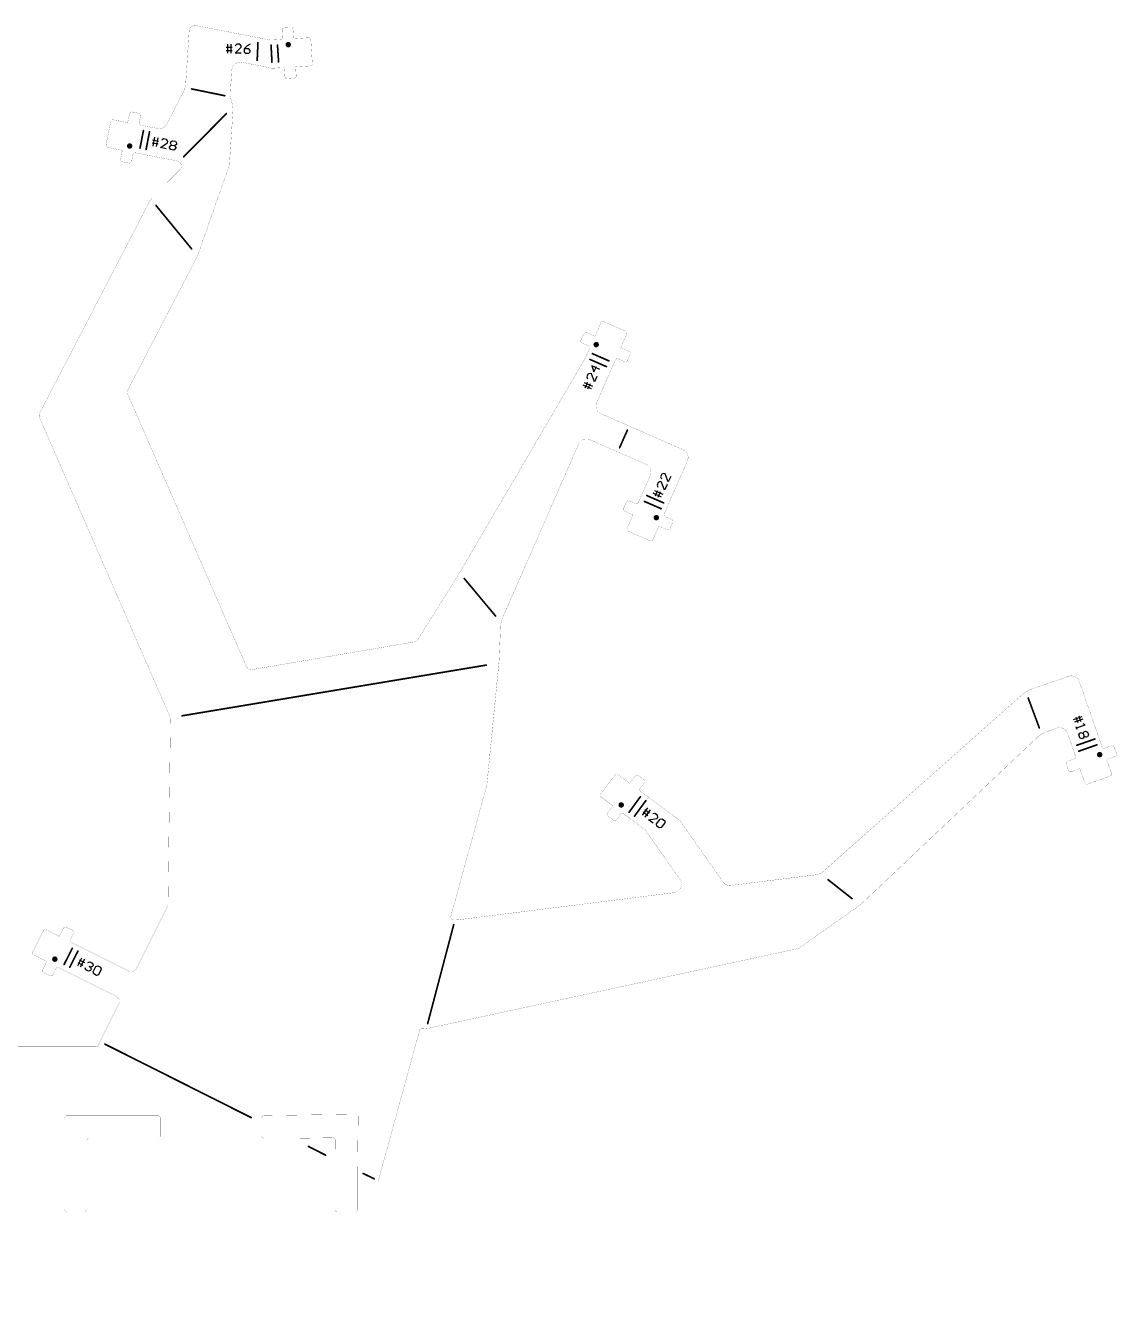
# Model space of a CAD drawing. Extents: x 325 to 617, y 85 to 372.
# Drawn here: x 520.5 to 617.3, y 254.3 to 366.7 of the extents above; entities that cross this region are included whole.
import ezdxf

# ---------------------------------------------------------------- set-up
doc = ezdxf.new("R2010")
doc.units = 0
doc.layers.add('MECHANICAL1', color=6, linetype='CONTINUOUS')
doc.layers.add('TOPOVERLAY', color=2, linetype='CONTINUOUS')

msp = doc.modelspace()

# ---------------------------------------------------------------- linework, layer by layer
at = {"layer": 'MECHANICAL1', "const_width": 0.0127}
for points in [[(535.06, 366.23, -0.451763), (535.65, 366.68)], [(543.3, 366.25, -0.414214), (543.49, 366.47)], [(544.08, 366.5, -0.414214), (544.3, 366.31)], [(543.34, 365.65, -0.414214), (543.15, 365.44)], [(545.64, 365.6, -0.414214), (545.85, 365.41)], [(538.84, 362.74, -0.451763), (539.73, 363.43)], [(545.98, 363.31, -0.414214), (545.8, 363.1)], [(543.3, 362.95, -0.414214), (543.51, 362.76)], [(543.76, 361.97, -0.414214), (543.55, 362.16)], [(544.55, 362.22, -0.414214), (544.36, 362.01)], [(529.76, 358.86, -0.414214), (529.99, 359.02)], [(530.58, 358.9, -0.414214), (530.74, 358.67)], [(528.1, 358.16, -0.414214), (528.33, 358.32)], [(530.78, 357.84, -0.414214), (530.63, 358.08)], [(533.08, 357.95, -0.33332), (532.27, 357.55)], [(527.85, 355.87, -0.414214), (527.69, 356.1)], [(530.07, 355.23, -0.414214), (530.31, 355.39)], [(529.13, 354.6, -0.414214), (528.98, 354.83)], [(529.96, 354.64, -0.414214), (529.72, 354.48)], [(534.25, 354.54, -0.383566), (534.22, 353.87)], [(538.63, 354.37, -0.068302), (538.6, 354.23)], [(571.57, 340.31, -0.414214), (571.83, 340.41)], [(573.76, 339.57, -0.414214), (573.86, 339.31)], [(569.91, 338.52, -0.414214), (569.81, 338.78)], [(570.05, 339.33, -0.414214), (570.31, 339.44)], [(570.46, 338.28, -0.414214), (570.57, 338.02)], [(574.07, 337.79, -0.414214), (574.17, 337.53)], [(572.86, 337.01, -0.414214), (573.12, 337.12)], [(573.93, 336.98, -0.414214), (573.67, 336.88)], [(529.62, 333.95, -0.226343), (529.63, 334.38)], [(571.59, 332.25, -0.414214), (571.2, 333.23)], [(521.79, 331.89, -0.226343), (521.81, 332.32)], [(569.6, 329.57, -0.414214), (570.59, 329.95)], [(578.86, 329.06, -0.414214), (579.25, 328.07)], [(575.57, 327.77, -0.414214), (575.96, 326.79)], [(573.69, 323.6, -0.414214), (573.59, 323.87)], [(573.83, 324.41, -0.414214), (574.09, 324.52)], [(574.9, 324.38, -0.414214), (574.64, 324.28)], [(577.3, 323.11, -0.414214), (577.19, 323.38)], [(577.85, 322.87, -0.414214), (577.95, 322.61)], [(574, 321.83, -0.414214), (573.9, 322.09)], [(577.71, 322.06, -0.414214), (577.45, 321.96)], [(576.19, 321.09, -0.414214), (575.93, 320.98)], [(555.35, 312.23, -0.214103), (555.01, 312.01)], [(540.68, 309.56, -0.344834), (540.13, 309.85)], [(613.05, 308.96, -0.414214), (614, 308.5)], [(612.01, 304.36, -0.414214), (612.96, 303.9)], [(616.28, 302.6, -0.414214), (616.02, 302.72)], [(616.85, 302.8, -0.414214), (617.1, 302.67)], [(612.85, 301.19, -0.414214), (612.98, 301.44)], [(613.67, 301.89, -0.414214), (613.54, 301.64)], [(617.3, 302.11, -0.414214), (617.18, 301.85)], [(572.82, 300.22, -0.414214), (573.1, 300.26)], [(574.62, 300.12, -0.414214), (574.9, 300.16)], [(613.31, 300.5, -0.414214), (613.05, 300.62)], [(616.85, 300.36, -0.414214), (616.73, 300.11)], [(575.1, 298.76, -0.414214), (575.06, 299.04)], [(575.38, 299.8, -0.414214), (575.42, 299.52)], [(614.75, 299.41, -0.414214), (614.49, 299.53)], [(571.6, 298.26, -0.414214), (571.56, 298.54)], [(572.2, 296.56, -0.414214), (572.16, 296.84)], [(573.32, 296.72, -0.414214), (573.6, 296.76)], [(572.96, 296.24, -0.414214), (572.68, 296.2)], [(578.58, 296.16, -0.079061), (578.62, 296.11)], [(575.47, 295.36, -0.079061), (575.52, 295.32)], [(578.58, 290.95, -0.565113), (578.06, 289.77)], [(583.11, 290.41, -0.277863), (582.41, 290.72)], [(533.18, 288.75, -0.113065), (533.13, 288.53)], [(523.91, 286.61, -0.414214), (524.17, 286.7)], [(558.4, 287.41, -0.414214), (558.26, 287.65)], [(522.12, 286.38, -0.414214), (522.38, 286.47)], [(524.62, 285.35, -0.414214), (524.53, 285.62)], [(524.71, 286.43, -0.414214), (524.8, 286.16)], [(521.27, 284.24, -0.414214), (521.18, 284.51)], [(522.16, 282.67, -0.414214), (522.07, 282.94)], [(522.97, 282.49, -0.414214), (522.7, 282.4)], [(523.23, 283.03, -0.414214), (523.5, 283.12)], [(530.38, 283.03, -0.414214), (529.71, 282.81)], [(528.59, 280.57, -0.414214), (528.82, 279.9)], [(555.49, 277.54, -0.341522), (555.69, 277.69)], [(526.96, 276.2, -0.284079), (526.79, 276.09)], [(523.99, 269.78, -0.414214), (524.19, 269.98)], [(532.29, 269.98, -0.414214), (532.49, 269.78)], [(541.49, 269.8, -0.406366), (541.69, 270)], [(549.85, 270.11, -0.422105), (550.05, 269.9)], [(525.99, 267.78, -0.414214), (526.19, 267.98)], [(532.49, 268.18, -0.414214), (532.29, 267.98)], [(541.69, 267.98, -0.414214), (541.49, 268.18)], [(547.81, 268.03, -0.422105), (548.01, 267.82)], [(524.19, 261.48, -0.414214), (523.99, 261.68)], [(525.99, 261.68, -0.414214), (525.79, 261.48)], [(548.19, 261.48, -0.414214), (547.99, 261.68)], [(549.99, 261.68, -0.414214), (549.79, 261.48)]]:
    msp.add_lwpolyline(points, format="xyb", dxfattribs=at)
for points in [[(535.65, 366.68), (541.12, 365.62)], [(543.49, 366.47), (544.08, 366.5)], [(534.74, 361.35), (535.06, 366.23)], [(541.12, 365.62), (541.33, 365.58)], [(541.33, 365.58), (542.17, 365.41)], [(542.17, 365.41), (542.41, 365.4)], [(542.41, 365.4), (543.15, 365.44)], [(543.3, 366.25), (543.34, 365.65)], [(544.3, 366.31), (544.35, 365.52)], [(544.35, 365.52), (545.64, 365.6)], [(545.85, 365.41), (545.98, 363.31)], [(539.73, 363.43), (540.96, 363.19)], [(540.96, 363.19), (541.17, 363.15)], [(541.17, 363.15), (542.32, 362.91)], [(544.5, 363.02), (545.8, 363.1)], [(538.7, 360.58), (538.84, 362.74)], [(542.32, 362.91), (542.56, 362.9)], [(542.56, 362.9), (543.3, 362.95)], [(543.51, 362.76), (543.55, 362.16)], [(543.76, 361.97), (544.36, 362.01)], [(544.5, 363.02), (544.55, 362.22)], [(533.08, 357.95), (534.63, 360.95)], [(534.63, 360.95), (534.74, 361.35)], [(538.7, 360.58), (538.76, 360.15)], [(538.76, 360.15), (538.91, 359.65)], [(529.61, 358.07), (529.76, 358.86)], [(529.99, 359.02), (530.58, 358.9)], [(530.63, 358.08), (530.74, 358.67)], [(538.63, 354.37), (538.95, 359.26)], [(538.91, 359.65), (538.95, 359.26)], [(527.69, 356.1), (528.1, 358.16)], [(528.33, 358.32), (529.61, 358.07)], [(530.78, 357.84), (532.27, 357.55)], [(527.85, 355.87), (529.13, 355.62)], [(528.98, 354.83), (529.13, 355.62)], [(529.96, 354.64), (530.07, 355.23)], [(530.31, 355.39), (533.97, 354.68)], [(529.13, 354.6), (529.72, 354.48)], [(533.97, 354.68), (534.25, 354.54)], [(535.87, 346.46), (538.6, 354.23)], [(531.78, 351.42), (534.22, 353.87)], [(521.81, 332.32), (531.57, 351.13)], [(531.57, 351.13), (531.78, 351.42)], [(535.73, 346.11), (535.87, 346.46)], [(529.63, 334.38), (535.73, 346.11)], [(571.05, 339.12), (571.57, 340.31)], [(571.83, 340.41), (573.76, 339.57)], [(569.81, 338.78), (570.05, 339.33)], [(569.91, 338.52), (570.46, 338.28)], [(570.31, 339.44), (571.05, 339.12)], [(573.34, 338.11), (573.86, 339.31)], [(570.16, 337.13), (570.27, 337.34)], [(570.27, 337.34), (570.57, 338.02)], [(573.34, 338.11), (574.07, 337.79)], [(573.93, 336.98), (574.17, 337.53)], [(559.15, 318.33), (570.16, 337.13)], [(571.2, 333.23), (572.86, 337.01)], [(573.12, 337.12), (573.67, 336.88)], [(529.62, 333.95), (540.13, 309.85)], [(521.79, 331.89), (533.33, 305.44)], [(571.59, 332.25), (578.86, 329.06)], [(562.77, 313.95), (569.6, 329.57)], [(570.59, 329.95), (575.57, 327.77)], [(577.19, 323.38), (579.25, 328.07)], [(574.9, 324.38), (575.96, 326.79)], [(573.59, 323.87), (573.83, 324.41)], [(574.09, 324.52), (574.64, 324.28)], [(573.69, 323.6), (574.42, 323.28)], [(573.9, 322.09), (574.42, 323.28)], [(577.3, 323.11), (577.85, 322.87)], [(577.71, 322.06), (577.95, 322.61)], [(574, 321.83), (575.93, 320.98)], [(576.19, 321.09), (576.71, 322.28)], [(576.71, 322.28), (577.45, 321.96)], [(558.96, 318.02), (559.15, 318.33)], [(555.35, 312.23), (558.96, 318.02)], [(562.68, 313.52), (562.77, 313.95)], [(562.55, 310.42), (562.65, 312.78)], [(562.65, 312.78), (562.68, 313.52)], [(540.68, 309.56), (555.01, 312.01)], [(562.52, 310.08), (562.55, 310.42)], [(561.46, 299.31), (562.52, 310.08)], [(609.55, 307.74), (613.05, 308.96)], [(614, 308.5), (616.02, 302.72)], [(591.15, 291.52), (609.05, 307.43)], [(609.05, 307.43), (609.55, 307.74)], [(533.18, 288.75), (533.4, 305.11)], [(533.33, 305.44), (533.4, 305.11)], [(594.74, 288.83), (610.38, 303.64)], [(610.38, 303.64), (610.87, 303.97)], [(610.87, 303.97), (612.01, 304.36)], [(612.96, 303.9), (613.67, 301.89)], [(616.28, 302.6), (616.85, 302.8)], [(617.1, 302.67), (617.3, 302.11)], [(612.98, 301.44), (613.54, 301.64)], [(616.42, 301.59), (617.18, 301.85)], [(616.42, 301.59), (616.85, 300.36)], [(571.56, 298.54), (572.82, 300.22)], [(573.1, 300.26), (574.14, 299.48)], [(574.9, 300.16), (575.38, 299.8)], [(612.85, 301.19), (613.05, 300.62)], [(613.31, 300.5), (614.06, 300.76)], [(614.06, 300.76), (614.49, 299.53)], [(558.26, 287.65), (561.46, 299.31)], [(574.14, 299.48), (574.62, 300.12)], [(575.06, 299.04), (575.42, 299.52)], [(614.75, 299.41), (616.73, 300.11)], [(571.6, 298.26), (572.64, 297.48)], [(575.1, 298.76), (578.58, 296.16)], [(572.16, 296.84), (572.64, 297.48)], [(573.6, 296.76), (575.47, 295.36)], [(572.2, 296.56), (572.68, 296.2)], [(572.96, 296.24), (573.32, 296.72)], [(578.62, 296.11), (582.41, 290.72)], [(575.52, 295.32), (578.58, 290.95)], [(583.11, 290.41), (590.77, 291.37)], [(590.77, 291.37), (591.15, 291.52)], [(558.91, 287.36), (578.06, 289.77)], [(530.38, 283.03), (533.13, 288.53)], [(589.11, 284.82), (594.47, 288.61)], [(594.47, 288.61), (594.74, 288.83)], [(524.17, 286.7), (524.71, 286.43)], [(558.4, 287.41), (558.48, 287.38)], [(558.48, 287.38), (558.91, 287.36)], [(521.18, 284.51), (522.12, 286.38)], [(522.38, 286.47), (523.55, 285.89)], [(523.55, 285.89), (523.91, 286.61)], [(524.53, 285.62), (524.8, 286.16)], [(524.62, 285.35), (529.71, 282.81)], [(556.27, 277.74), (589.11, 284.82)], [(521.27, 284.24), (522.43, 283.66)], [(522.07, 282.94), (522.43, 283.66)], [(522.16, 282.67), (522.7, 282.4)], [(522.97, 282.49), (523.23, 283.03)], [(523.5, 283.12), (528.59, 280.57)], [(526.96, 276.2), (528.82, 279.9)], [(555.69, 277.69), (555.82, 277.69)], [(555.82, 277.69), (556.27, 277.74)], [(551.85, 264.27), (555.49, 277.54)], [(518.91, 276.09), (526.79, 276.09)], [(523.99, 261.68), (523.99, 269.78)], [(524.19, 269.98), (532.29, 269.98)], [(532.49, 268.18), (532.49, 269.78)], [(541.49, 269.45), (541.49, 269.8)], [(541.69, 270), (549.85, 270.11)], [(549.99, 265.2), (550.05, 269.9)], [(541.49, 269.27), (541.49, 269.45)], [(541.49, 268.18), (541.49, 269.27)], [(525.99, 261.68), (525.99, 267.78)], [(526.19, 267.98), (532.29, 267.98)], [(541.69, 267.98), (544.08, 267.98)], [(544.08, 267.98), (544.42, 267.98)], [(544.42, 267.98), (547.81, 268.03)], [(547.99, 266.2), (548.01, 267.82)], [(547.99, 266.02), (547.99, 266.2)], [(547.99, 261.68), (547.99, 266.02)], [(549.99, 265.02), (549.99, 265.2)], [(549.99, 261.68), (549.99, 265.02)], [(551.83, 264.1), (551.85, 264.27)], [(551.83, 253.35), (551.83, 264.1)], [(524.19, 261.48), (525.79, 261.48)], [(548.19, 261.48), (549.79, 261.48)]]:
    msp.add_lwpolyline(points, dxfattribs=at)
at = {"layer": 'MECHANICAL1', "const_width": 0.00635}
for points in [[(535.65, 366.68, 1), (535.66, 366.68, 1)], [(535.65, 366.68, 1), (535.66, 366.68, 1)], [(543.48, 366.47, 1), (543.49, 366.47, 1)], [(543.48, 366.47, 1), (543.49, 366.47, 1)], [(544.08, 366.5, 1), (544.09, 366.5, 1)], [(544.08, 366.5, 1), (544.09, 366.5, 1)], [(535.06, 366.23, 1), (535.06, 366.23, 1)], [(535.06, 366.23, 1), (535.06, 366.23, 1)], [(541.12, 365.62, 1), (541.12, 365.62, 1)], [(541.12, 365.62, 1), (541.12, 365.62, 1)], [(541.33, 365.58, 1), (541.33, 365.58, 1)], [(541.33, 365.58, 1), (541.33, 365.58, 1)], [(542.17, 365.41, 1), (542.17, 365.41, 1)], [(542.17, 365.41, 1), (542.17, 365.41, 1)], [(542.41, 365.4, 1), (542.41, 365.4, 1)], [(542.41, 365.4, 1), (542.41, 365.4, 1)], [(543.14, 365.44, 1), (543.15, 365.44, 1)], [(543.14, 365.44, 1), (543.15, 365.44, 1)], [(543.3, 366.25, 1), (543.3, 366.25, 1)], [(543.3, 366.25, 1), (543.3, 366.25, 1)], [(543.33, 365.65, 1), (543.34, 365.65, 1)], [(543.33, 365.65, 1), (543.34, 365.65, 1)], [(544.29, 366.31, 1), (544.3, 366.31, 1)], [(544.29, 366.31, 1), (544.3, 366.31, 1)], [(544.34, 365.52, 1), (544.35, 365.52, 1)], [(544.34, 365.52, 1), (544.35, 365.52, 1)], [(545.64, 365.6, 1), (545.65, 365.6, 1)], [(545.64, 365.6, 1), (545.65, 365.6, 1)], [(545.85, 365.41, 1), (545.86, 365.41, 1)], [(545.85, 365.41, 1), (545.86, 365.41, 1)], [(539.73, 363.43, 1), (539.74, 363.43, 1)], [(539.73, 363.43, 1), (539.74, 363.43, 1)], [(540.96, 363.19, 1), (540.96, 363.19, 1)], [(540.96, 363.19, 1), (540.96, 363.19, 1)], [(541.17, 363.15, 1), (541.17, 363.15, 1)], [(541.17, 363.15, 1), (541.17, 363.15, 1)], [(545.79, 363.1, 1), (545.8, 363.1, 1)], [(545.79, 363.1, 1), (545.8, 363.1, 1)], [(545.98, 363.31, 1), (545.99, 363.31, 1)], [(545.98, 363.31, 1), (545.99, 363.31, 1)], [(538.84, 362.74, 1), (538.84, 362.74, 1)], [(538.84, 362.74, 1), (538.84, 362.74, 1)], [(542.32, 362.91, 1), (542.33, 362.91, 1)], [(542.32, 362.91, 1), (542.33, 362.91, 1)], [(542.56, 362.9, 1), (542.57, 362.9, 1)], [(542.56, 362.9, 1), (542.57, 362.9, 1)], [(543.3, 362.95, 1), (543.3, 362.95, 1)], [(543.3, 362.95, 1), (543.3, 362.95, 1)], [(543.51, 362.76, 1), (543.52, 362.76, 1)], [(543.51, 362.76, 1), (543.52, 362.76, 1)], [(543.55, 362.16, 1), (543.55, 362.16, 1)], [(543.55, 362.16, 1), (543.55, 362.16, 1)], [(543.76, 361.97, 1), (543.76, 361.97, 1)], [(543.76, 361.97, 1), (543.76, 361.97, 1)], [(544.36, 362.01, 1), (544.36, 362.01, 1)], [(544.36, 362.01, 1), (544.36, 362.01, 1)], [(544.49, 363.02, 1), (544.5, 363.02, 1)], [(544.49, 363.02, 1), (544.5, 363.02, 1)], [(544.54, 362.22, 1), (544.55, 362.22, 1)], [(544.54, 362.22, 1), (544.55, 362.22, 1)], [(534.62, 360.95, 1), (534.63, 360.95, 1)], [(534.62, 360.95, 1), (534.63, 360.95, 1)], [(534.74, 361.35, 1), (534.74, 361.35, 1)], [(534.74, 361.35, 1), (534.74, 361.35, 1)], [(538.7, 360.58, 1), (538.7, 360.58, 1)], [(538.7, 360.58, 1), (538.7, 360.58, 1)], [(538.76, 360.15, 1), (538.76, 360.15, 1)], [(538.76, 360.15, 1), (538.76, 360.15, 1)], [(529.76, 358.86, 1), (529.76, 358.86, 1)], [(529.76, 358.86, 1), (529.76, 358.86, 1)], [(529.99, 359.02, 1), (530, 359.02, 1)], [(529.99, 359.02, 1), (530, 359.02, 1)], [(530.58, 358.9, 1), (530.59, 358.9, 1)], [(530.58, 358.9, 1), (530.59, 358.9, 1)], [(530.74, 358.67, 1), (530.74, 358.67, 1)], [(530.74, 358.67, 1), (530.74, 358.67, 1)], [(538.91, 359.65, 1), (538.92, 359.65, 1)], [(538.91, 359.65, 1), (538.92, 359.65, 1)], [(538.94, 359.26, 1), (538.95, 359.26, 1)], [(538.94, 359.26, 1), (538.95, 359.26, 1)], [(528.09, 358.16, 1), (528.1, 358.16, 1)], [(528.09, 358.16, 1), (528.1, 358.16, 1)], [(528.33, 358.32, 1), (528.33, 358.32, 1)], [(528.33, 358.32, 1), (528.33, 358.32, 1)], [(529.6, 358.07, 1), (529.61, 358.07, 1)], [(529.6, 358.07, 1), (529.61, 358.07, 1)], [(530.62, 358.08, 1), (530.63, 358.08, 1)], [(530.62, 358.08, 1), (530.63, 358.08, 1)], [(530.78, 357.84, 1), (530.79, 357.84, 1)], [(530.78, 357.84, 1), (530.79, 357.84, 1)], [(532.27, 357.55, 1), (532.27, 357.55, 1)], [(532.27, 357.55, 1), (532.27, 357.55, 1)], [(533.08, 357.95, 1), (533.08, 357.95, 1)], [(533.08, 357.95, 1), (533.08, 357.95, 1)], [(527.69, 356.1, 1), (527.7, 356.1, 1)], [(527.69, 356.1, 1), (527.7, 356.1, 1)], [(527.85, 355.87, 1), (527.86, 355.87, 1)], [(527.85, 355.87, 1), (527.86, 355.87, 1)], [(529.13, 355.62, 1), (529.13, 355.62, 1)], [(529.13, 355.62, 1), (529.13, 355.62, 1)], [(530.07, 355.23, 1), (530.08, 355.23, 1)], [(530.07, 355.23, 1), (530.08, 355.23, 1)], [(530.3, 355.39, 1), (530.31, 355.39, 1)], [(530.3, 355.39, 1), (530.31, 355.39, 1)], [(528.97, 354.83, 1), (528.98, 354.83, 1)], [(528.97, 354.83, 1), (528.98, 354.83, 1)], [(529.13, 354.6, 1), (529.14, 354.6, 1)], [(529.13, 354.6, 1), (529.14, 354.6, 1)], [(529.72, 354.48, 1), (529.73, 354.48, 1)], [(529.72, 354.48, 1), (529.73, 354.48, 1)], [(529.95, 354.64, 1), (529.96, 354.64, 1)], [(529.95, 354.64, 1), (529.96, 354.64, 1)], [(533.97, 354.68, 1), (533.97, 354.68, 1)], [(533.97, 354.68, 1), (533.97, 354.68, 1)], [(534.25, 354.54, 1), (534.25, 354.54, 1)], [(534.25, 354.54, 1), (534.25, 354.54, 1)], [(538.6, 354.23, 1), (538.6, 354.23, 1)], [(538.6, 354.23, 1), (538.6, 354.23, 1)], [(538.62, 354.37, 1), (538.63, 354.37, 1)], [(538.62, 354.37, 1), (538.63, 354.37, 1)], [(534.21, 353.87, 1), (534.22, 353.87, 1)], [(534.21, 353.87, 1), (534.22, 353.87, 1)], [(531.57, 351.13, 1), (531.58, 351.13, 1)], [(531.57, 351.13, 1), (531.58, 351.13, 1)], [(531.77, 351.42, 1), (531.78, 351.42, 1)], [(531.77, 351.42, 1), (531.78, 351.42, 1)], [(535.87, 346.46, 1), (535.88, 346.46, 1)], [(535.87, 346.46, 1), (535.88, 346.46, 1)], [(535.72, 346.11, 1), (535.73, 346.11, 1)], [(535.72, 346.11, 1), (535.73, 346.11, 1)], [(571.57, 340.31, 1), (571.57, 340.31, 1)], [(571.57, 340.31, 1), (571.57, 340.31, 1)], [(571.83, 340.41, 1), (571.84, 340.41, 1)], [(571.83, 340.41, 1), (571.84, 340.41, 1)], [(573.75, 339.57, 1), (573.76, 339.57, 1)], [(573.75, 339.57, 1), (573.76, 339.57, 1)], [(569.81, 338.78, 1), (569.81, 338.78, 1)], [(569.81, 338.78, 1), (569.81, 338.78, 1)], [(569.91, 338.52, 1), (569.92, 338.52, 1)], [(569.91, 338.52, 1), (569.92, 338.52, 1)], [(570.05, 339.33, 1), (570.05, 339.33, 1)], [(570.05, 339.33, 1), (570.05, 339.33, 1)], [(570.31, 339.44, 1), (570.32, 339.44, 1)], [(570.31, 339.44, 1), (570.32, 339.44, 1)], [(571.04, 339.12, 1), (571.05, 339.12, 1)], [(571.04, 339.12, 1), (571.05, 339.12, 1)], [(573.86, 339.31, 1), (573.86, 339.31, 1)], [(573.86, 339.31, 1), (573.86, 339.31, 1)], [(570.27, 337.34, 1), (570.27, 337.34, 1)], [(570.27, 337.34, 1), (570.27, 337.34, 1)], [(570.46, 338.28, 1), (570.47, 338.28, 1)], [(570.46, 338.28, 1), (570.47, 338.28, 1)], [(570.56, 338.02, 1), (570.57, 338.02, 1)], [(570.56, 338.02, 1), (570.57, 338.02, 1)], [(573.33, 338.11, 1), (573.34, 338.11, 1)], [(573.33, 338.11, 1), (573.34, 338.11, 1)], [(574.07, 337.79, 1), (574.07, 337.79, 1)], [(574.07, 337.79, 1), (574.07, 337.79, 1)], [(574.17, 337.53, 1), (574.18, 337.53, 1)], [(574.17, 337.53, 1), (574.18, 337.53, 1)], [(570.16, 337.13, 1), (570.17, 337.13, 1)], [(570.16, 337.13, 1), (570.17, 337.13, 1)], [(572.85, 337.01, 1), (572.86, 337.01, 1)], [(572.85, 337.01, 1), (572.86, 337.01, 1)], [(573.12, 337.12, 1), (573.12, 337.12, 1)], [(573.12, 337.12, 1), (573.12, 337.12, 1)], [(573.67, 336.88, 1), (573.67, 336.88, 1)], [(573.67, 336.88, 1), (573.67, 336.88, 1)], [(573.93, 336.98, 1), (573.94, 336.98, 1)], [(573.93, 336.98, 1), (573.94, 336.98, 1)], [(529.62, 333.95, 1), (529.62, 333.95, 1)], [(529.62, 333.95, 1), (529.62, 333.95, 1)], [(529.63, 334.38, 1), (529.64, 334.38, 1)], [(529.63, 334.38, 1), (529.64, 334.38, 1)], [(571.2, 333.23, 1), (571.21, 333.23, 1)], [(571.2, 333.23, 1), (571.21, 333.23, 1)], [(521.79, 331.89, 1), (521.79, 331.89, 1)], [(521.79, 331.89, 1), (521.79, 331.89, 1)], [(521.8, 332.32, 1), (521.81, 332.32, 1)], [(521.8, 332.32, 1), (521.81, 332.32, 1)], [(571.59, 332.25, 1), (571.59, 332.25, 1)], [(571.59, 332.25, 1), (571.59, 332.25, 1)], [(569.6, 329.57, 1), (569.6, 329.57, 1)], [(569.6, 329.57, 1), (569.6, 329.57, 1)], [(570.58, 329.95, 1), (570.59, 329.95, 1)], [(570.58, 329.95, 1), (570.59, 329.95, 1)], [(578.86, 329.06, 1), (578.87, 329.06, 1)], [(578.86, 329.06, 1), (578.87, 329.06, 1)], [(575.57, 327.77, 1), (575.57, 327.77, 1)], [(575.57, 327.77, 1), (575.57, 327.77, 1)], [(579.25, 328.07, 1), (579.25, 328.07, 1)], [(579.25, 328.07, 1), (579.25, 328.07, 1)], [(575.95, 326.79, 1), (575.96, 326.79, 1)], [(575.95, 326.79, 1), (575.96, 326.79, 1)], [(573.58, 323.87, 1), (573.59, 323.87, 1)], [(573.58, 323.87, 1), (573.59, 323.87, 1)], [(573.82, 324.41, 1), (573.83, 324.41, 1)], [(573.82, 324.41, 1), (573.83, 324.41, 1)], [(574.09, 324.52, 1), (574.09, 324.52, 1)], [(574.09, 324.52, 1), (574.09, 324.52, 1)], [(574.64, 324.28, 1), (574.64, 324.28, 1)], [(574.64, 324.28, 1), (574.64, 324.28, 1)], [(574.9, 324.38, 1), (574.91, 324.38, 1)], [(574.9, 324.38, 1), (574.91, 324.38, 1)], [(573.69, 323.6, 1), (573.69, 323.6, 1)], [(573.69, 323.6, 1), (573.69, 323.6, 1)], [(574.42, 323.28, 1), (574.43, 323.28, 1)], [(574.42, 323.28, 1), (574.43, 323.28, 1)], [(577.19, 323.38, 1), (577.2, 323.38, 1)], [(577.19, 323.38, 1), (577.2, 323.38, 1)], [(577.29, 323.11, 1), (577.3, 323.11, 1)], [(577.29, 323.11, 1), (577.3, 323.11, 1)], [(577.84, 322.87, 1), (577.85, 322.87, 1)], [(577.84, 322.87, 1), (577.85, 322.87, 1)], [(577.95, 322.61, 1), (577.95, 322.61, 1)], [(577.95, 322.61, 1), (577.95, 322.61, 1)], [(573.9, 322.09, 1), (573.9, 322.09, 1)], [(573.9, 322.09, 1), (573.9, 322.09, 1)], [(574, 321.83, 1), (574.01, 321.83, 1)], [(574, 321.83, 1), (574.01, 321.83, 1)], [(576.71, 322.28, 1), (576.72, 322.28, 1)], [(576.71, 322.28, 1), (576.72, 322.28, 1)], [(577.44, 321.96, 1), (577.45, 321.96, 1)], [(577.44, 321.96, 1), (577.45, 321.96, 1)], [(577.71, 322.06, 1), (577.71, 322.06, 1)], [(577.71, 322.06, 1), (577.71, 322.06, 1)], [(575.93, 320.98, 1), (575.93, 320.98, 1)], [(575.93, 320.98, 1), (575.93, 320.98, 1)], [(576.19, 321.09, 1), (576.19, 321.09, 1)], [(576.19, 321.09, 1), (576.19, 321.09, 1)], [(559.15, 318.33, 1), (559.15, 318.33, 1)], [(559.15, 318.33, 1), (559.15, 318.33, 1)], [(558.96, 318.02, 1), (558.97, 318.02, 1)], [(558.96, 318.02, 1), (558.97, 318.02, 1)], [(562.76, 313.95, 1), (562.77, 313.95, 1)], [(562.76, 313.95, 1), (562.77, 313.95, 1)], [(562.65, 312.78, 1), (562.65, 312.78, 1)], [(562.65, 312.78, 1), (562.65, 312.78, 1)], [(562.68, 313.52, 1), (562.69, 313.52, 1)], [(562.68, 313.52, 1), (562.69, 313.52, 1)], [(555.01, 312.01, 1), (555.02, 312.01, 1)], [(555.01, 312.01, 1), (555.02, 312.01, 1)], [(555.35, 312.23, 1), (555.36, 312.23, 1)], [(555.35, 312.23, 1), (555.36, 312.23, 1)], [(562.54, 310.42, 1), (562.55, 310.42, 1)], [(562.54, 310.42, 1), (562.55, 310.42, 1)], [(540.13, 309.85, 1), (540.14, 309.85, 1)], [(540.13, 309.85, 1), (540.14, 309.85, 1)], [(540.67, 309.56, 1), (540.68, 309.56, 1)], [(540.67, 309.56, 1), (540.68, 309.56, 1)], [(562.52, 310.08, 1), (562.52, 310.08, 1)], [(562.52, 310.08, 1), (562.52, 310.08, 1)], [(613.04, 308.96, 1), (613.05, 308.96, 1)], [(613.04, 308.96, 1), (613.05, 308.96, 1)], [(614, 308.5, 1), (614.01, 308.5, 1)], [(614, 308.5, 1), (614.01, 308.5, 1)], [(609.05, 307.43, 1), (609.06, 307.43, 1)], [(609.05, 307.43, 1), (609.06, 307.43, 1)], [(609.55, 307.74, 1), (609.56, 307.74, 1)], [(609.55, 307.74, 1), (609.56, 307.74, 1)], [(533.33, 305.44, 1), (533.34, 305.44, 1)], [(533.33, 305.44, 1), (533.34, 305.44, 1)], [(533.4, 305.11, 1), (533.4, 305.11, 1)], [(533.4, 305.11, 1), (533.4, 305.11, 1)], [(610.37, 303.64, 1), (610.38, 303.64, 1)], [(610.37, 303.64, 1), (610.38, 303.64, 1)], [(610.87, 303.97, 1), (610.88, 303.97, 1)], [(610.87, 303.97, 1), (610.88, 303.97, 1)], [(612, 304.36, 1), (612.01, 304.36, 1)], [(612, 304.36, 1), (612.01, 304.36, 1)], [(612.96, 303.9, 1), (612.97, 303.9, 1)], [(612.96, 303.9, 1), (612.97, 303.9, 1)], [(616.02, 302.72, 1), (616.03, 302.72, 1)], [(616.02, 302.72, 1), (616.03, 302.72, 1)], [(616.28, 302.6, 1), (616.28, 302.6, 1)], [(616.28, 302.6, 1), (616.28, 302.6, 1)], [(616.84, 302.8, 1), (616.85, 302.8, 1)], [(616.84, 302.8, 1), (616.85, 302.8, 1)], [(617.1, 302.67, 1), (617.1, 302.67, 1)], [(617.1, 302.67, 1), (617.1, 302.67, 1)], [(612.97, 301.44, 1), (612.98, 301.44, 1)], [(612.97, 301.44, 1), (612.98, 301.44, 1)], [(613.54, 301.64, 1), (613.55, 301.64, 1)], [(613.54, 301.64, 1), (613.55, 301.64, 1)], [(613.66, 301.89, 1), (613.67, 301.89, 1)], [(613.66, 301.89, 1), (613.67, 301.89, 1)], [(616.42, 301.59, 1), (616.42, 301.59, 1)], [(616.42, 301.59, 1), (616.42, 301.59, 1)], [(617.17, 301.85, 1), (617.18, 301.85, 1)], [(617.17, 301.85, 1), (617.18, 301.85, 1)], [(617.3, 302.11, 1), (617.3, 302.11, 1)], [(617.3, 302.11, 1), (617.3, 302.11, 1)], [(572.82, 300.22, 1), (572.82, 300.22, 1)], [(572.82, 300.22, 1), (572.82, 300.22, 1)], [(573.1, 300.26, 1), (573.1, 300.26, 1)], [(573.1, 300.26, 1), (573.1, 300.26, 1)], [(574.9, 300.16, 1), (574.9, 300.16, 1)], [(574.9, 300.16, 1), (574.9, 300.16, 1)], [(612.85, 301.19, 1), (612.86, 301.19, 1)], [(612.85, 301.19, 1), (612.86, 301.19, 1)], [(613.05, 300.62, 1), (613.05, 300.62, 1)], [(613.05, 300.62, 1), (613.05, 300.62, 1)], [(613.3, 300.5, 1), (613.31, 300.5, 1)], [(613.3, 300.5, 1), (613.31, 300.5, 1)], [(614.06, 300.76, 1), (614.06, 300.76, 1)], [(614.06, 300.76, 1), (614.06, 300.76, 1)], [(616.85, 300.36, 1), (616.85, 300.36, 1)], [(616.85, 300.36, 1), (616.85, 300.36, 1)], [(561.46, 299.31, 1), (561.46, 299.31, 1)], [(561.46, 299.31, 1), (561.46, 299.31, 1)], [(574.14, 299.48, 1), (574.15, 299.48, 1)], [(574.14, 299.48, 1), (574.15, 299.48, 1)], [(574.62, 300.12, 1), (574.62, 300.12, 1)], [(574.62, 300.12, 1), (574.62, 300.12, 1)], [(575.06, 299.04, 1), (575.07, 299.04, 1)], [(575.06, 299.04, 1), (575.07, 299.04, 1)], [(575.38, 299.8, 1), (575.39, 299.8, 1)], [(575.38, 299.8, 1), (575.39, 299.8, 1)], [(575.42, 299.52, 1), (575.43, 299.52, 1)], [(575.42, 299.52, 1), (575.43, 299.52, 1)], [(614.49, 299.53, 1), (614.49, 299.53, 1)], [(614.49, 299.53, 1), (614.49, 299.53, 1)], [(614.74, 299.41, 1), (614.75, 299.41, 1)], [(614.74, 299.41, 1), (614.75, 299.41, 1)], [(616.72, 300.11, 1), (616.73, 300.11, 1)], [(616.72, 300.11, 1), (616.73, 300.11, 1)], [(571.56, 298.54, 1), (571.57, 298.54, 1)], [(571.56, 298.54, 1), (571.57, 298.54, 1)], [(571.6, 298.26, 1), (571.61, 298.26, 1)], [(571.6, 298.26, 1), (571.61, 298.26, 1)], [(575.1, 298.76, 1), (575.11, 298.76, 1)], [(575.1, 298.76, 1), (575.11, 298.76, 1)], [(572.16, 296.84, 1), (572.17, 296.84, 1)], [(572.16, 296.84, 1), (572.17, 296.84, 1)], [(572.64, 297.48, 1), (572.65, 297.48, 1)], [(572.64, 297.48, 1), (572.65, 297.48, 1)], [(573.6, 296.76, 1), (573.61, 296.76, 1)], [(573.6, 296.76, 1), (573.61, 296.76, 1)], [(572.2, 296.56, 1), (572.21, 296.56, 1)], [(572.2, 296.56, 1), (572.21, 296.56, 1)], [(572.68, 296.2, 1), (572.69, 296.2, 1)], [(572.68, 296.2, 1), (572.69, 296.2, 1)], [(572.96, 296.24, 1), (572.97, 296.24, 1)], [(572.96, 296.24, 1), (572.97, 296.24, 1)], [(573.32, 296.72, 1), (573.33, 296.72, 1)], [(573.32, 296.72, 1), (573.33, 296.72, 1)], [(578.58, 296.16, 1), (578.58, 296.16, 1)], [(578.58, 296.16, 1), (578.58, 296.16, 1)], [(578.62, 296.11, 1), (578.63, 296.11, 1)], [(578.62, 296.11, 1), (578.63, 296.11, 1)], [(575.47, 295.36, 1), (575.47, 295.36, 1)], [(575.47, 295.36, 1), (575.47, 295.36, 1)], [(575.51, 295.32, 1), (575.52, 295.32, 1)], [(575.51, 295.32, 1), (575.52, 295.32, 1)], [(590.77, 291.37, 1), (590.77, 291.37, 1)], [(590.77, 291.37, 1), (590.77, 291.37, 1)], [(591.14, 291.52, 1), (591.15, 291.52, 1)], [(591.14, 291.52, 1), (591.15, 291.52, 1)], [(578.58, 290.95, 1), (578.58, 290.95, 1)], [(578.58, 290.95, 1), (578.58, 290.95, 1)], [(582.4, 290.72, 1), (582.41, 290.72, 1)], [(582.4, 290.72, 1), (582.41, 290.72, 1)], [(583.11, 290.41, 1), (583.12, 290.41, 1)], [(583.11, 290.41, 1), (583.12, 290.41, 1)], [(578.06, 289.77, 1), (578.06, 289.77, 1)], [(578.06, 289.77, 1), (578.06, 289.77, 1)], [(533.13, 288.53, 1), (533.13, 288.53, 1)], [(533.13, 288.53, 1), (533.13, 288.53, 1)], [(533.18, 288.75, 1), (533.19, 288.75, 1)], [(533.18, 288.75, 1), (533.19, 288.75, 1)], [(594.46, 288.61, 1), (594.47, 288.61, 1)], [(594.46, 288.61, 1), (594.47, 288.61, 1)], [(594.74, 288.83, 1), (594.74, 288.83, 1)], [(594.74, 288.83, 1), (594.74, 288.83, 1)], [(524.17, 286.7, 1), (524.18, 286.7, 1)], [(524.17, 286.7, 1), (524.18, 286.7, 1)], [(558.26, 287.65, 1), (558.27, 287.65, 1)], [(558.26, 287.65, 1), (558.27, 287.65, 1)], [(558.4, 287.41, 1), (558.41, 287.41, 1)], [(558.4, 287.41, 1), (558.41, 287.41, 1)], [(558.48, 287.38, 1), (558.48, 287.38, 1)], [(558.48, 287.38, 1), (558.48, 287.38, 1)], [(558.91, 287.36, 1), (558.91, 287.36, 1)], [(558.91, 287.36, 1), (558.91, 287.36, 1)], [(522.11, 286.38, 1), (522.12, 286.38, 1)], [(522.11, 286.38, 1), (522.12, 286.38, 1)], [(522.38, 286.47, 1), (522.39, 286.47, 1)], [(522.38, 286.47, 1), (522.39, 286.47, 1)], [(523.54, 285.89, 1), (523.55, 285.89, 1)], [(523.54, 285.89, 1), (523.55, 285.89, 1)], [(523.9, 286.61, 1), (523.91, 286.61, 1)], [(523.9, 286.61, 1), (523.91, 286.61, 1)], [(524.53, 285.62, 1), (524.53, 285.62, 1)], [(524.53, 285.62, 1), (524.53, 285.62, 1)], [(524.71, 286.43, 1), (524.71, 286.43, 1)], [(524.71, 286.43, 1), (524.71, 286.43, 1)], [(524.8, 286.16, 1), (524.8, 286.16, 1)], [(524.8, 286.16, 1), (524.8, 286.16, 1)], [(521.17, 284.51, 1), (521.18, 284.51, 1)], [(521.17, 284.51, 1), (521.18, 284.51, 1)], [(524.62, 285.35, 1), (524.62, 285.35, 1)], [(524.62, 285.35, 1), (524.62, 285.35, 1)], [(589.11, 284.82, 1), (589.11, 284.82, 1)], [(589.11, 284.82, 1), (589.11, 284.82, 1)], [(521.26, 284.24, 1), (521.27, 284.24, 1)], [(521.26, 284.24, 1), (521.27, 284.24, 1)], [(522.43, 283.66, 1), (522.43, 283.66, 1)], [(522.43, 283.66, 1), (522.43, 283.66, 1)], [(522.07, 282.94, 1), (522.07, 282.94, 1)], [(522.07, 282.94, 1), (522.07, 282.94, 1)], [(522.16, 282.67, 1), (522.16, 282.67, 1)], [(522.16, 282.67, 1), (522.16, 282.67, 1)], [(522.69, 282.4, 1), (522.7, 282.4, 1)], [(522.69, 282.4, 1), (522.7, 282.4, 1)], [(522.96, 282.49, 1), (522.97, 282.49, 1)], [(522.96, 282.49, 1), (522.97, 282.49, 1)], [(523.23, 283.03, 1), (523.24, 283.03, 1)], [(523.23, 283.03, 1), (523.24, 283.03, 1)], [(523.5, 283.12, 1), (523.51, 283.12, 1)], [(523.5, 283.12, 1), (523.51, 283.12, 1)], [(529.71, 282.81, 1), (529.71, 282.81, 1)], [(529.71, 282.81, 1), (529.71, 282.81, 1)], [(530.38, 283.03, 1), (530.38, 283.03, 1)], [(530.38, 283.03, 1), (530.38, 283.03, 1)], [(528.59, 280.57, 1), (528.6, 280.57, 1)], [(528.59, 280.57, 1), (528.6, 280.57, 1)], [(528.81, 279.9, 1), (528.82, 279.9, 1)], [(528.81, 279.9, 1), (528.82, 279.9, 1)], [(555.68, 277.69, 1), (555.69, 277.69, 1)], [(555.68, 277.69, 1), (555.69, 277.69, 1)], [(555.82, 277.69, 1), (555.82, 277.69, 1)], [(555.82, 277.69, 1), (555.82, 277.69, 1)], [(556.27, 277.74, 1), (556.28, 277.74, 1)], [(556.27, 277.74, 1), (556.28, 277.74, 1)], [(555.49, 277.54, 1), (555.49, 277.54, 1)], [(555.49, 277.54, 1), (555.49, 277.54, 1)], [(526.78, 276.09, 1), (526.79, 276.09, 1)], [(526.78, 276.09, 1), (526.79, 276.09, 1)], [(526.96, 276.2, 1), (526.97, 276.2, 1)], [(526.96, 276.2, 1), (526.97, 276.2, 1)], [(523.98, 269.78, 1), (523.99, 269.78, 1)], [(523.98, 269.78, 1), (523.99, 269.78, 1)], [(524.18, 269.98, 1), (524.19, 269.98, 1)], [(524.18, 269.98, 1), (524.19, 269.98, 1)], [(532.28, 269.98, 1), (532.29, 269.98, 1)], [(532.28, 269.98, 1), (532.29, 269.98, 1)], [(532.48, 269.78, 1), (532.49, 269.78, 1)], [(532.48, 269.78, 1), (532.49, 269.78, 1)], [(541.49, 269.8, 1), (541.5, 269.8, 1)], [(541.49, 269.8, 1), (541.5, 269.8, 1)], [(541.69, 270, 1), (541.69, 270, 1)], [(541.69, 270, 1), (541.69, 270, 1)], [(549.85, 270.11, 1), (549.85, 270.11, 1)], [(549.85, 270.11, 1), (549.85, 270.11, 1)], [(550.05, 269.9, 1), (550.05, 269.9, 1)], [(550.05, 269.9, 1), (550.05, 269.9, 1)], [(541.49, 269.45, 1), (541.49, 269.45, 1)], [(541.49, 269.45, 1), (541.49, 269.45, 1)], [(541.48, 269.27, 1), (541.49, 269.27, 1)], [(541.48, 269.27, 1), (541.49, 269.27, 1)], [(525.98, 267.78, 1), (525.99, 267.78, 1)], [(525.98, 267.78, 1), (525.99, 267.78, 1)], [(526.18, 267.98, 1), (526.19, 267.98, 1)], [(526.18, 267.98, 1), (526.19, 267.98, 1)], [(532.28, 267.98, 1), (532.29, 267.98, 1)], [(532.28, 267.98, 1), (532.29, 267.98, 1)], [(532.48, 268.18, 1), (532.49, 268.18, 1)], [(532.48, 268.18, 1), (532.49, 268.18, 1)], [(541.48, 268.18, 1), (541.49, 268.18, 1)], [(541.48, 268.18, 1), (541.49, 268.18, 1)], [(541.68, 267.98, 1), (541.69, 267.98, 1)], [(541.68, 267.98, 1), (541.69, 267.98, 1)], [(544.07, 267.98, 1), (544.08, 267.98, 1)], [(544.07, 267.98, 1), (544.08, 267.98, 1)], [(544.42, 267.98, 1), (544.42, 267.98, 1)], [(544.42, 267.98, 1), (544.42, 267.98, 1)], [(547.8, 268.03, 1), (547.81, 268.03, 1)], [(547.8, 268.03, 1), (547.81, 268.03, 1)], [(548.01, 267.82, 1), (548.01, 267.82, 1)], [(548.01, 267.82, 1), (548.01, 267.82, 1)], [(547.99, 266.2, 1), (547.99, 266.2, 1)], [(547.99, 266.2, 1), (547.99, 266.2, 1)], [(547.98, 266.02, 1), (547.99, 266.02, 1)], [(547.98, 266.02, 1), (547.99, 266.02, 1)], [(549.99, 265.2, 1), (549.99, 265.2, 1)], [(549.99, 265.2, 1), (549.99, 265.2, 1)], [(549.98, 265.02, 1), (549.99, 265.02, 1)], [(549.98, 265.02, 1), (549.99, 265.02, 1)], [(551.85, 264.27, 1), (551.85, 264.27, 1)], [(551.85, 264.27, 1), (551.85, 264.27, 1)], [(551.83, 264.1, 1), (551.83, 264.1, 1)], [(551.83, 264.1, 1), (551.83, 264.1, 1)], [(523.98, 261.68, 1), (523.99, 261.68, 1)], [(523.98, 261.68, 1), (523.99, 261.68, 1)], [(524.18, 261.48, 1), (524.19, 261.48, 1)], [(524.18, 261.48, 1), (524.19, 261.48, 1)], [(525.78, 261.48, 1), (525.79, 261.48, 1)], [(525.78, 261.48, 1), (525.79, 261.48, 1)], [(525.98, 261.68, 1), (525.99, 261.68, 1)], [(525.98, 261.68, 1), (525.99, 261.68, 1)], [(547.98, 261.68, 1), (547.99, 261.68, 1)], [(547.98, 261.68, 1), (547.99, 261.68, 1)], [(548.18, 261.48, 1), (548.19, 261.48, 1)], [(548.18, 261.48, 1), (548.19, 261.48, 1)], [(549.78, 261.48, 1), (549.79, 261.48, 1)], [(549.78, 261.48, 1), (549.79, 261.48, 1)], [(549.98, 261.68, 1), (549.99, 261.68, 1)], [(549.98, 261.68, 1), (549.99, 261.68, 1)]]:
    msp.add_lwpolyline(points, format="xyb", close=True, dxfattribs=at)
at = {"layer": 'TOPOVERLAY'}
for p, q in [((538.35, 364.75), (538.75, 364.75)), ((538.35, 364.48), (538.88, 364.48)), ((538.48, 364.22), (538.48, 365.02)), ((538.75, 365.02), (538.75, 364.22)), ((538.75, 364.75), (538.88, 364.75)), ((539.28, 365.02), (539.15, 364.88)), ((539.15, 364.22), (539.68, 364.75)), ((539.68, 364.22), (539.15, 364.22)), ((539.55, 365.02), (539.28, 365.02)), ((539.68, 364.88), (539.55, 365.02)), ((539.68, 364.75), (539.68, 364.88)), ((540.21, 364.88), (539.95, 364.62)), ((539.95, 364.62), (539.95, 364.35)), ((540.35, 364.62), (539.95, 364.62)), ((539.95, 364.35), (540.08, 364.22)), ((540.08, 364.22), (540.35, 364.22)), ((540.48, 365.02), (540.21, 364.88)), ((540.48, 364.48), (540.35, 364.62)), ((540.35, 364.22), (540.48, 364.35)), ((540.48, 364.35), (540.48, 364.48)), ((531.82, 356.54), (532.22, 356.46)), ((531.85, 355.99), (532.01, 356.78)), ((532.27, 356.73), (532.12, 355.94)), ((532.22, 356.46), (532.35, 356.44)), ((532.79, 356.62), (532.63, 356.52)), ((533.05, 356.57), (532.79, 356.62)), ((533.16, 356.42), (533.05, 356.57)), ((533.13, 356.29), (533.16, 356.42)), ((533.39, 356.24), (533.42, 356.37)), ((533.42, 356.37), (533.58, 356.47)), ((533.58, 356.47), (533.84, 356.42)), ((533.84, 356.42), (533.94, 356.26)), ((531.77, 356.28), (532.3, 356.18)), ((532.51, 355.86), (533.13, 356.29)), ((533.03, 355.76), (532.51, 355.86)), ((533.32, 355.84), (533.34, 355.97)), ((533.42, 355.69), (533.32, 355.84)), ((533.34, 355.97), (533.5, 356.08)), ((533.5, 356.08), (533.39, 356.24)), ((533.69, 355.64), (533.42, 355.69)), ((533.5, 356.08), (533.76, 356.03)), ((533.84, 355.74), (533.69, 355.64)), ((533.92, 356.13), (533.76, 356.03)), ((533.76, 356.03), (533.87, 355.87)), ((533.87, 355.87), (533.84, 355.74)), ((533.94, 356.26), (533.92, 356.13)), ((571.49, 336.17), (570.76, 336.49)), ((570.76, 336.49), (570.96, 335.97)), ((570.96, 335.97), (571.17, 336.45)), ((570.1, 335.03), (570.84, 334.71)), ((570.43, 335.76), (570.32, 335.52)), ((570.32, 335.52), (570.39, 335.34)), ((570.35, 334.92), (570.4, 335.05)), ((570.61, 335.83), (570.43, 335.76)), ((570.73, 335.78), (570.61, 335.83)), ((571, 335.07), (570.73, 335.78)), ((571.21, 335.56), (571, 335.07)), ((570.73, 334.46), (570, 334.79)), ((570.19, 334.56), (570.35, 334.92)), ((570.43, 334.45), (570.65, 334.94)), ((576.66, 326.16), (576.55, 325.92)), ((576.83, 326.23), (576.66, 326.16)), ((576.95, 326.18), (576.83, 326.23)), ((576.98, 326.89), (576.87, 326.65)), ((576.87, 326.65), (576.94, 326.47)), ((577.22, 325.47), (576.95, 326.18)), ((577.16, 326.96), (576.98, 326.89)), ((577.28, 326.91), (577.16, 326.96)), ((577.55, 326.2), (577.28, 326.91)), ((577.77, 326.69), (577.55, 326.2)), ((576.95, 324.86), (576.22, 325.19)), ((576.33, 325.43), (577.06, 325.11)), ((576.41, 324.96), (576.57, 325.32)), ((576.55, 325.92), (576.61, 325.74)), ((576.57, 325.32), (576.63, 325.45)), ((576.65, 324.85), (576.87, 325.34)), ((577.44, 325.96), (577.22, 325.47)), ((613.49, 305.14), (614.25, 305.4)), ((614.33, 305.15), (613.58, 304.89)), ((613.7, 305.35), (613.87, 304.85)), ((613.75, 304.39), (614.51, 304.65)), ((613.95, 305.44), (614.08, 305.06)), ((614.08, 305.06), (614.13, 304.94)), ((614.51, 304.65), (614.34, 304.73)), ((613.71, 304.51), (613.79, 304.26)), ((613.79, 304.26), (613.75, 304.39)), ((613.97, 303.76), (614.05, 303.92)), ((614.06, 303.5), (613.97, 303.76)), ((614.05, 303.92), (614.18, 303.97)), ((614.18, 303.97), (614.35, 303.89)), ((614.35, 303.89), (614.43, 304.05)), ((614.35, 303.89), (614.43, 303.63)), ((614.43, 303.63), (614.35, 303.46)), ((614.43, 304.05), (614.56, 304.1)), ((614.6, 303.55), (614.43, 303.63)), ((614.56, 304.1), (614.72, 304.02)), ((614.73, 303.59), (614.6, 303.55)), ((614.72, 304.02), (614.81, 303.76)), ((614.81, 303.76), (614.73, 303.59)), ((614.22, 303.42), (614.06, 303.5)), ((614.35, 303.46), (614.22, 303.42)), ((575.25, 296.64), (575.74, 297.28)), ((575.31, 296.93), (575.73, 296.61)), ((575.47, 297.14), (575.79, 296.9)), ((575.95, 297.12), (575.47, 296.48)), ((575.79, 296.9), (575.89, 296.82)), ((576.37, 296.79), (576.19, 296.77)), ((576.59, 296.63), (576.37, 296.79)), ((575.79, 296.24), (576.53, 296.34)), ((576.21, 295.92), (575.79, 296.24)), ((576.51, 295.86), (576.83, 296.29)), ((576.53, 295.67), (576.51, 295.86)), ((576.53, 296.34), (576.61, 296.45)), ((576.74, 295.51), (576.53, 295.67)), ((576.61, 296.45), (576.59, 296.63)), ((576.83, 296.29), (577.01, 296.31)), ((577.25, 295.97), (576.93, 295.54)), ((577.01, 296.31), (577.23, 296.15)), ((577.23, 296.15), (577.25, 295.97)), ((576.93, 295.54), (576.74, 295.51)), ((525.17, 283.28), (525.53, 283.99)), ((525.17, 283.58), (525.64, 283.34)), ((525.29, 283.82), (525.65, 283.64)), ((525.77, 283.87), (525.4, 283.16)), ((525.65, 283.64), (525.76, 283.58)), ((526.06, 283.57), (526.24, 283.63)), ((526.24, 283.63), (526.48, 283.51)), ((526.48, 283.51), (526.54, 283.33)), ((526.54, 283.33), (526.48, 283.21)), ((525.88, 282.92), (525.82, 283.1)), ((526.12, 282.8), (525.88, 282.92)), ((526.3, 282.86), (526.12, 282.8)), ((526.3, 283.15), (526.18, 283.21)), ((526.18, 283.21), (526.3, 283.15)), ((526.48, 283.21), (526.3, 283.15)), ((526.3, 283.15), (526.36, 282.97)), ((526.36, 282.97), (526.3, 282.86)), ((526.53, 282.74), (526.78, 283.21)), ((526.59, 282.56), (526.53, 282.74)), ((526.83, 282.43), (526.59, 282.56)), ((526.78, 283.21), (526.95, 283.27)), ((527.01, 282.49), (526.83, 282.43)), ((526.95, 283.27), (527.19, 283.15)), ((527.25, 282.97), (527.01, 282.49)), ((527.19, 283.15), (527.25, 282.97))]:
    msp.add_line(p, q, dxfattribs=at)
at = {"layer": 'TOPOVERLAY', "const_width": 0.15}
for points in [[(541.09, 363.6), (541.16, 365.16)], [(542.32, 364.95), (542.4, 363.43)], [(542.89, 364.94), (542.99, 363.47)], [(535.28, 361.06), (538.21, 360.46)], [(534.58, 355.05), (538.36, 358.87)], [(530.7, 355.81), (531, 357.36)], [(531.24, 355.7), (531.54, 357.26)], [(532.11, 350.73), (535.28, 346.87)], [(570.82, 337.58), (572.28, 336.94)], [(570.6, 337.07), (572.06, 336.43)], [(573.23, 329.23), (573.92, 330.79)], [(575.65, 324.99), (577.14, 324.34)], [(575.42, 324.48), (576.91, 323.83)], [(559.46, 317.63), (562.23, 314.31)], [(534.43, 305.46), (561.39, 309.95)], [(609.47, 307.04), (610.46, 304.38)], [(613.78, 302.84), (615.38, 303.4)], [(613.97, 302.32), (615.56, 302.88)], [(574.07, 296.9), (575.07, 298.27)], [(574.55, 296.55), (575.55, 297.92)], [(591.72, 290.92), (593.85, 289.24)], [(556.21, 278.16), (558.52, 286.93)], [(523.97, 283.41), (524.69, 284.83)], [(524.47, 283.16), (525.19, 284.58)], [(527.58, 276.34), (540.55, 269.82)], [(545.62, 267.27), (547.15, 266.49)], [(550.49, 264.86), (551.47, 264.39)]]:
    msp.add_lwpolyline(points, dxfattribs=at)
at = {"layer": 'TOPOVERLAY'}
for points, const_width in [([(541.12, 365.16, 1), (541.19, 365.16, 1)], 0.075), ([(542.28, 364.95, 1), (542.35, 364.95, 1)], 0.075), ([(542.85, 364.94, 1), (542.93, 364.94, 1)], 0.075), ([(543.96, 364.99, 1), (543.73, 364.99, 1)], 0.254), ([(543.67, 364.99, 1), (543.8, 364.99, 1)], 0.127), ([(543.89, 364.99, 1), (544.02, 364.99, 1)], 0.127), ([(541.05, 363.6, 1), (541.13, 363.6, 1)], 0.075), ([(542.36, 363.43, 1), (542.43, 363.43, 1)], 0.075), ([(542.95, 363.47, 1), (543.03, 363.47, 1)], 0.075), ([(535.24, 361.06, 1), (535.31, 361.06, 1)], 0.075), ([(538.17, 360.46, 1), (538.25, 360.46, 1)], 0.075), ([(538.32, 358.87, 1), (538.39, 358.87, 1)], 0.075), ([(530.96, 357.36, 1), (531.04, 357.36, 1)], 0.075), ([(531.51, 357.26, 1), (531.58, 357.26, 1)], 0.075), ([(529.89, 356, 1), (529.67, 356, 1)], 0.254), ([(529.61, 356, 1), (529.73, 356, 1)], 0.127), ([(529.83, 356, 1), (529.96, 356, 1)], 0.127), ([(530.66, 355.81, 1), (530.73, 355.81, 1)], 0.075), ([(531.2, 355.7, 1), (531.28, 355.7, 1)], 0.075), ([(534.54, 355.05, 1), (534.62, 355.05, 1)], 0.075), ([(532.08, 350.73, 1), (532.15, 350.73, 1)], 0.075), ([(535.24, 346.87, 1), (535.31, 346.87, 1)], 0.075), ([(571.27, 338.38, 1), (571.05, 338.38, 1)], 0.254), ([(570.98, 338.38, 1), (571.11, 338.38, 1)], 0.127), ([(571.21, 338.38, 1), (571.33, 338.38, 1)], 0.127), ([(570.78, 337.58, 1), (570.86, 337.58, 1)], 0.075), ([(570.56, 337.07, 1), (570.63, 337.07, 1)], 0.075), ([(572.02, 336.43, 1), (572.1, 336.43, 1)], 0.075), ([(572.25, 336.94, 1), (572.32, 336.94, 1)], 0.075), ([(573.88, 330.79, 1), (573.96, 330.79, 1)], 0.075), ([(573.2, 329.23, 1), (573.27, 329.23, 1)], 0.075), ([(575.61, 324.99, 1), (575.69, 324.99, 1)], 0.075), ([(575.39, 324.48, 1), (575.46, 324.48, 1)], 0.075), ([(576.87, 323.83, 1), (576.95, 323.83, 1)], 0.075), ([(577.1, 324.34, 1), (577.17, 324.34, 1)], 0.075), ([(576.6, 323.03, 1), (576.38, 323.03, 1)], 0.254), ([(576.31, 323.03, 1), (576.44, 323.03, 1)], 0.127), ([(576.54, 323.03, 1), (576.66, 323.03, 1)], 0.127), ([(559.42, 317.63, 1), (559.49, 317.63, 1)], 0.075), ([(562.19, 314.31, 1), (562.27, 314.31, 1)], 0.075), ([(561.35, 309.95, 1), (561.43, 309.95, 1)], 0.075), ([(609.44, 307.04, 1), (609.51, 307.04, 1)], 0.075), ([(534.4, 305.46, 1), (534.47, 305.46, 1)], 0.075), ([(610.42, 304.38, 1), (610.49, 304.38, 1)], 0.075), ([(613.75, 302.84, 1), (613.82, 302.84, 1)], 0.075), ([(613.93, 302.32, 1), (614, 302.32, 1)], 0.075), ([(615.34, 303.4, 1), (615.42, 303.4, 1)], 0.075), ([(615.53, 302.88, 1), (615.6, 302.88, 1)], 0.075), ([(615.92, 302.01, 1), (615.7, 302.01, 1)], 0.254), ([(615.64, 302.01, 1), (615.76, 302.01, 1)], 0.127), ([(615.86, 302.01, 1), (615.99, 302.01, 1)], 0.127), ([(575.04, 298.27, 1), (575.11, 298.27, 1)], 0.075), ([(575.51, 297.92, 1), (575.59, 297.92, 1)], 0.075), ([(573.49, 297.55, 1), (573.26, 297.55, 1)], 0.254), ([(573.2, 297.55, 1), (573.33, 297.55, 1)], 0.127), ([(573.42, 297.55, 1), (573.55, 297.55, 1)], 0.127), ([(574.03, 296.9, 1), (574.11, 296.9, 1)], 0.075), ([(574.51, 296.55, 1), (574.58, 296.55, 1)], 0.075), ([(591.69, 290.92, 1), (591.76, 290.92, 1)], 0.075), ([(593.81, 289.24, 1), (593.89, 289.24, 1)], 0.075), ([(558.48, 286.93, 1), (558.56, 286.93, 1)], 0.075), ([(524.65, 284.83, 1), (524.73, 284.83, 1)], 0.075), ([(525.15, 284.58, 1), (525.23, 284.58, 1)], 0.075), ([(523.26, 283.87, 1), (523.03, 283.87, 1)], 0.254), ([(522.97, 283.87, 1), (523.1, 283.87, 1)], 0.127), ([(523.19, 283.87, 1), (523.32, 283.87, 1)], 0.127), ([(523.93, 283.41, 1), (524.01, 283.41, 1)], 0.075), ([(524.43, 283.16, 1), (524.51, 283.16, 1)], 0.075), ([(556.17, 278.16, 1), (556.25, 278.16, 1)], 0.075), ([(527.55, 276.34, 1), (527.62, 276.34, 1)], 0.075), ([(540.51, 269.82, 1), (540.59, 269.82, 1)], 0.075), ([(545.59, 267.27, 1), (545.66, 267.27, 1)], 0.075), ([(547.11, 266.49, 1), (547.19, 266.49, 1)], 0.075), ([(550.45, 264.86, 1), (550.53, 264.86, 1)], 0.075), ([(551.43, 264.39, 1), (551.51, 264.39, 1)], 0.075)]:
    msp.add_lwpolyline(points, format="xyb", close=True, dxfattribs=dict(at, const_width=const_width))

doc.saveas('drawing.dxf')
